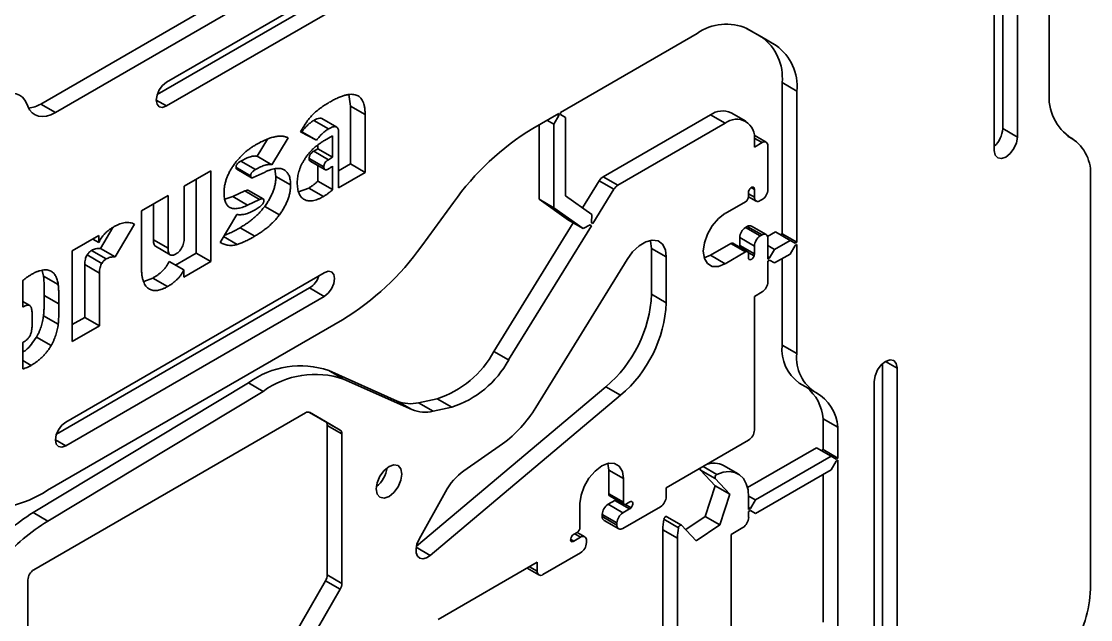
# Model space of a CAD drawing. Header units: millimetres. Extents: x 0 to 415, y 0 to 292.
# Drawn here: x 378.53 to 391.41, y 134.86 to 142.06 of the extents above; entities that cross this region are included whole.
import ezdxf

# ---------------------------------------------------------------- set-up
doc = ezdxf.new("R2010")
doc.units = ezdxf.units.MM

# ---------------------------------------------------------------- blocks, each defined once
blk = doc.blocks.new('SE17')
at = {"color": 7, "linetype": 'Continuous', "lineweight": 35}
for p, q in [((380.234, 141.286), (380.193, 141.232)), ((380.281, 141.325), (380.234, 141.286)), ((380.167, 141.17), (380.157, 141.11)), ((380.193, 141.232), (380.167, 141.17)), ((380.157, 141.11), (380.167, 141.061)), ((380.167, 141.061), (380.193, 141.03)), ((380.193, 141.03), (380.234, 141.022)), ((380.234, 141.022), (380.281, 141.039))]:
    blk.add_line(p, q, dxfattribs=at)
blk = doc.blocks.new('SE16')
blk.add_blockref('SE17', (0, 0))
blk = doc.blocks.new('SE25')
at = {"color": 7, "linetype": 'Continuous', "lineweight": 35}
for p, q in [((382.228, 139.049), (382.18, 139.032)), ((382.268, 139.041), (382.228, 139.049)), ((382.294, 139.01), (382.268, 139.041)), ((382.304, 138.961), (382.294, 139.01)), ((382.294, 138.901), (382.304, 138.961)), ((382.228, 138.785), (382.268, 138.839)), ((382.268, 138.839), (382.294, 138.901)), ((382.18, 138.747), (382.228, 138.785))]:
    blk.add_line(p, q, dxfattribs=at)
blk = doc.blocks.new('SE24')
blk.add_blockref('SE25', (0, 0))
blk = doc.blocks.new('SE27')
at = {"color": 7, "linetype": 'Continuous', "lineweight": 35}
for p, q in [((378.978, 137.142), (378.952, 137.08)), ((379.019, 137.196), (378.978, 137.142)), ((379.066, 137.235), (379.019, 137.196)), ((378.952, 137.08), (378.942, 137.02)), ((378.942, 137.02), (378.952, 136.971)), ((378.952, 136.971), (378.978, 136.94)), ((378.978, 136.94), (379.019, 136.932)), ((379.019, 136.932), (379.066, 136.949))]:
    blk.add_line(p, q, dxfattribs=at)
blk = doc.blocks.new('SE26')
blk.add_blockref('SE27', (0, 0))
blk = doc.blocks.new('SE33')
at = {"color": 7, "linetype": 'Continuous', "lineweight": 35}
for p, q in [((378.32, 141.168), (378.267, 141.142)), ((378.373, 141.184), (378.32, 141.168)), ((378.423, 141.19), (378.373, 141.184)), ((378.469, 141.185), (378.423, 141.19)), ((378.511, 141.17), (378.469, 141.185)), ((378.547, 141.144), (378.511, 141.17)), ((378.576, 141.109), (378.547, 141.144)), ((378.599, 141.066), (378.576, 141.109))]:
    blk.add_line(p, q, dxfattribs=at)
blk = doc.blocks.new('SE32')
blk.add_blockref('SE33', (0, 0))
blk = doc.blocks.new('SE35')
at = {"color": 7, "linetype": 'Continuous', "lineweight": 35}
for p, q in [((378.632, 140.992), (378.61, 141.036)), ((378.662, 140.957), (378.632, 140.992)), ((378.698, 140.932), (378.662, 140.957)), ((378.74, 140.917), (378.698, 140.932)), ((378.786, 140.912), (378.74, 140.917)), ((378.836, 140.918), (378.786, 140.912)), ((378.888, 140.934), (378.836, 140.918)), ((378.942, 140.96), (378.888, 140.934))]:
    blk.add_line(p, q, dxfattribs=at)
blk = doc.blocks.new('SE34')
blk.add_blockref('SE35', (0, 0))
blk = doc.blocks.new('SE41')
at = {"color": 7, "linetype": 'Continuous', "lineweight": 35}
for p, q in [((390.516, 140.596), (390.527, 140.664)), ((390.249, 140.504), (390.26, 140.448)), ((390.441, 140.466), (390.486, 140.527)), ((390.486, 140.527), (390.516, 140.596)), ((390.26, 140.448), (390.29, 140.414)), ((390.29, 140.414), (390.335, 140.405)), ((390.335, 140.405), (390.388, 140.423)), ((390.388, 140.423), (390.441, 140.466))]:
    blk.add_line(p, q, dxfattribs=at)
blk = doc.blocks.new('SE40')
blk.add_blockref('SE41', (0, 0))
blk = doc.blocks.new('SE47')
at = {"color": 7, "linetype": 'Continuous', "lineweight": 35}
for p, q in [((388.888, 137.923), (388.843, 137.862)), ((388.941, 137.966), (388.888, 137.923)), ((388.994, 137.984), (388.941, 137.966)), ((389.039, 137.976), (388.994, 137.984)), ((389.069, 137.941), (389.039, 137.976)), ((389.08, 137.886), (389.069, 137.941)), ((388.813, 137.793), (388.802, 137.725)), ((388.843, 137.862), (388.813, 137.793))]:
    blk.add_line(p, q, dxfattribs=at)
blk = doc.blocks.new('SE46')
blk.add_blockref('SE47', (0, 0))
blk = doc.blocks.new('SE193')
at = {"color": 7, "linetype": 'Continuous', "lineweight": 35}
for p, q in [((382.901, 136.652), (382.851, 136.584)), ((382.961, 136.7), (382.901, 136.652)), ((383.02, 136.721), (382.961, 136.7)), ((383.071, 136.711), (383.02, 136.721)), ((383.104, 136.672), (383.071, 136.711)), ((383.116, 136.61), (383.104, 136.672)), ((382.817, 136.506), (382.805, 136.431)), ((382.851, 136.584), (382.817, 136.506)), ((383.071, 136.457), (383.104, 136.535)), ((383.104, 136.535), (383.116, 136.61)), ((382.805, 136.431), (382.817, 136.369)), ((382.817, 136.369), (382.851, 136.33)), ((382.961, 136.341), (383.02, 136.389)), ((383.02, 136.389), (383.071, 136.457)), ((382.851, 136.33), (382.901, 136.32)), ((382.901, 136.32), (382.961, 136.341))]:
    blk.add_line(p, q, dxfattribs=at)
blk = doc.blocks.new('SE192')
blk.add_blockref('SE193', (0, 0))
blk = doc.blocks.new('SE195')
at = {"color": 7, "linetype": 'Continuous', "lineweight": 35}
for p, q in [((383.285, 135.711), (383.297, 135.768)), ((383.297, 135.768), (383.323, 135.826)), ((383.287, 135.66), (383.285, 135.711)), ((383.302, 135.621), (383.287, 135.66)), ((383.331, 135.597), (383.302, 135.621)), ((383.368, 135.59), (383.331, 135.597)), ((383.412, 135.602), (383.368, 135.59)), ((383.457, 135.631), (383.412, 135.602))]:
    blk.add_line(p, q, dxfattribs=at)
blk = doc.blocks.new('SE194')
blk.add_blockref('SE195', (0, 0))
blk = doc.blocks.new('SE197')
at = {"color": 7, "linetype": 'Continuous', "lineweight": 35}
for p, q in [((385.894, 139.284), (385.972, 139.357)), ((385.972, 139.357), (386.053, 139.405)), ((386.053, 139.405), (386.131, 139.425)), ((386.131, 139.425), (386.2, 139.414)), ((386.2, 139.414), (386.254, 139.375)), ((386.254, 139.375), (386.288, 139.309)), ((385.827, 139.193), (385.894, 139.284)), ((386.288, 139.309), (386.299, 139.223))]:
    blk.add_line(p, q, dxfattribs=at)
blk = doc.blocks.new('SE196')
blk.add_blockref('SE197', (0, 0))
blk = doc.blocks.new('SE497')
at = {"color": 7, "linetype": 'Continuous', "lineweight": 35}
for p, q in [((385.873, 136.279), (385.861, 136.274)), ((385.883, 136.278), (385.873, 136.279)), ((385.891, 136.272), (385.883, 136.278)), ((385.895, 136.262), (385.891, 136.272)), ((385.893, 136.234), (385.896, 136.249)), ((385.896, 136.249), (385.895, 136.262)), ((385.876, 136.205), (385.886, 136.219)), ((385.886, 136.219), (385.893, 136.234))]:
    blk.add_line(p, q, dxfattribs=at)
blk = doc.blocks.new('SE496')
blk.add_blockref('SE497', (0, 0))
blk = doc.blocks.new('SE499')
at = {"color": 7, "linetype": 'Continuous', "lineweight": 35}
for p, q in [((385.368, 136.56), (385.441, 136.645)), ((385.441, 136.645), (385.522, 136.707)), ((385.522, 136.707), (385.602, 136.739)), ((385.602, 136.739), (385.675, 136.738)), ((385.675, 136.738), (385.733, 136.705)), ((385.733, 136.705), (385.77, 136.642)), ((385.77, 136.642), (385.783, 136.556)), ((385.31, 136.46), (385.368, 136.56)), ((385.273, 136.355), (385.31, 136.46)), ((385.26, 136.254), (385.273, 136.355))]:
    blk.add_line(p, q, dxfattribs=at)
blk = doc.blocks.new('SE498')
blk.add_blockref('SE499', (0, 0))
blk = doc.blocks.new('SE501')
at = {"color": 7, "linetype": 'Continuous', "lineweight": 35}
for p, q in [((385.16, 135.861), (385.152, 135.846)), ((385.17, 135.873), (385.16, 135.861)), ((385.182, 135.882), (385.17, 135.873)), ((385.148, 135.83), (385.147, 135.816)), ((385.147, 135.816), (385.15, 135.805)), ((385.152, 135.846), (385.148, 135.83)), ((385.15, 135.805), (385.157, 135.798)), ((385.157, 135.798), (385.167, 135.796))]:
    blk.add_line(p, q, dxfattribs=at)
blk = doc.blocks.new('SE500')
blk.add_blockref('SE501', (0, 0))
blk = doc.blocks.new('SE505')
at = {"color": 7, "linetype": 'Continuous', "lineweight": 35}
for p, q in [((386.448, 135.971), (386.452, 135.978)), ((386.452, 135.978), (386.457, 135.985)), ((386.457, 135.985), (386.463, 135.991)), ((386.463, 135.991), (386.469, 135.995)), ((386.469, 135.995), (386.475, 135.996)), ((386.475, 135.996), (386.48, 135.996)), ((386.48, 135.996), (386.484, 135.993)), ((386.446, 135.963), (386.448, 135.971))]:
    blk.add_line(p, q, dxfattribs=at)
blk = doc.blocks.new('SE504')
blk.add_blockref('SE505', (0, 0))
blk = doc.blocks.new('SE507')
at = {"color": 7, "linetype": 'Continuous', "lineweight": 35}
for p, q in [((386.909, 136.605), (386.986, 136.631)), ((386.986, 136.631), (387.058, 136.639)), ((387.058, 136.639), (387.124, 136.629)), ((387.124, 136.629), (387.182, 136.6)), ((387.182, 136.6), (387.228, 136.555)), ((387.228, 136.555), (387.263, 136.494)), ((387.263, 136.494), (387.284, 136.419)), ((387.284, 136.419), (387.291, 136.333))]:
    blk.add_line(p, q, dxfattribs=at)
blk = doc.blocks.new('SE506')
blk.add_blockref('SE507', (0, 0))
blk = doc.blocks.new('SE529')
at = {"color": 7, "linetype": 'Continuous', "lineweight": 35}
for p, q in [((387.291, 140.012), (387.289, 139.997)), ((387.297, 140.027), (387.291, 140.012)), ((387.306, 140.042), (387.297, 140.027)), ((387.317, 140.053), (387.306, 140.042)), ((387.329, 140.061), (387.317, 140.053)), ((387.34, 140.063), (387.329, 140.061)), ((387.35, 140.061), (387.34, 140.063)), ((387.357, 140.054), (387.35, 140.061))]:
    blk.add_line(p, q, dxfattribs=at)
blk = doc.blocks.new('SE528')
blk.add_blockref('SE529', (0, 0))
blk = doc.blocks.new('SE531')
at = {"color": 7, "linetype": 'Continuous', "lineweight": 35}
for p, q in [((387.006, 139.744), (386.926, 139.683)), ((386.853, 139.598), (386.795, 139.498)), ((386.926, 139.683), (386.853, 139.598)), ((386.795, 139.498), (386.758, 139.392)), ((386.758, 139.392), (386.745, 139.291)), ((386.745, 139.291), (386.758, 139.205)), ((386.758, 139.205), (386.795, 139.142)), ((386.795, 139.142), (386.853, 139.109)), ((386.853, 139.109), (386.926, 139.108)), ((386.926, 139.108), (387.006, 139.14))]:
    blk.add_line(p, q, dxfattribs=at)
blk = doc.blocks.new('SE530')
blk.add_blockref('SE531', (0, 0))
blk = doc.blocks.new('SE533')
at = {"color": 7, "linetype": 'Continuous', "lineweight": 35}
for p, q in [((387.289, 139.214), (387.291, 139.201)), ((387.291, 139.201), (387.297, 139.192)), ((387.317, 139.19), (387.329, 139.196)), ((387.329, 139.196), (387.34, 139.206)), ((387.34, 139.206), (387.35, 139.22)), ((387.35, 139.22), (387.357, 139.235)), ((387.297, 139.192), (387.306, 139.188)), ((387.306, 139.188), (387.317, 139.19))]:
    blk.add_line(p, q, dxfattribs=at)
blk = doc.blocks.new('SE532')
blk.add_blockref('SE533', (0, 0))
blk = doc.blocks.new('SE659')
at = {"color": 7, "linetype": 'Continuous', "lineweight": 35}
for p, q in [((386.111, 139.411), (386.107, 139.422)), ((386.123, 139.325), (386.111, 139.411))]:
    blk.add_line(p, q, dxfattribs=at)
blk = doc.blocks.new('SE658')
blk.add_blockref('SE659', (0, 0))
blk = doc.blocks.new('SE679')
at = {"color": 7, "linetype": 'Continuous', "lineweight": 35}
for p, q in [((386.269, 136.065), (386.272, 136.073)), ((386.272, 136.073), (386.275, 136.08)), ((386.275, 136.08), (386.28, 136.087)), ((386.28, 136.087), (386.286, 136.093)), ((386.286, 136.093), (386.292, 136.097)), ((386.292, 136.097), (386.298, 136.098)), ((386.298, 136.098), (386.303, 136.098)), ((386.303, 136.098), (386.305, 136.097))]:
    blk.add_line(p, q, dxfattribs=at)
blk = doc.blocks.new('SE678')
blk.add_blockref('SE679', (0, 0))

msp = doc.modelspace()

# ---------------------------------------------------------------- linework, layer by layer
at = {"color": 7, "linetype": 'Continuous', "lineweight": 35}
for p, q in [((378.7652, 141.0621), (387.1368, 145.8949)), ((378.942, 140.96), (387.3136, 145.7928)), ((387.3888, 145.428), (380.281, 141.3247)), ((380.1692, 141.1785), (387.212, 145.2442)), ((380.281, 141.0389), (387.3888, 145.1422)), ((390.9115, 143.5106), (390.9115, 141.2094)), ((390.3503, 140.766), (390.3503, 143.3516)), ((390.5271, 140.664), (390.5271, 143.2993)), ((390.2492, 143.1389), (390.2492, 140.5036)), ((386.6709, 141.9107), (385.0244, 140.9602)), ((387.4456, 141.8691), (387.2667, 141.9724)), ((387.6224, 141.7671), (387.2709, 141.9701)), ((387.4456, 141.8691), (387.6224, 141.7671)), ((387.8709, 141.2177), (387.6941, 141.3198)), ((387.6941, 139.5003), (387.6941, 141.3198)), ((382.475, 141.1757), (382.4958, 141.0371)), ((387.8709, 139.3982), (387.8709, 141.2177)), ((378.5985, 141.0658), (378.6101, 141.0359)), ((378.7652, 141.0621), (378.942, 140.96)), ((380.1572, 141.1103), (380.281, 141.0389)), ((382.4958, 141.0371), (382.6726, 140.9351)), ((382.4958, 141.0371), (382.4958, 140.3417)), ((382.3296, 140.7853), (382.1528, 140.8873)), ((382.6726, 140.9351), (382.6726, 140.2397)), ((385.0032, 140.9479), (384.6907, 140.7675)), ((385.0032, 140.9234), (384.9431, 140.8193)), ((385.0032, 140.9234), (384.982, 140.9357)), ((385.0032, 140.9234), (385.0032, 140.9479)), ((385.0244, 140.9357), (385.0244, 140.9602)), ((385.0845, 140.901), (385.0244, 140.9357)), ((385.0845, 139.9591), (385.0845, 140.901)), ((385.5395, 140.1876), (386.8297, 140.9324)), ((387.0064, 140.8303), (386.8297, 140.9324)), ((387.2564, 140.8551), (387.0796, 140.9571)), ((382.0534, 140.8639), (382.2302, 140.7619)), ((384.7663, 140.8112), (384.7663, 139.917)), ((384.9431, 140.8193), (384.8618, 140.8663)), ((384.9431, 139.8149), (384.9431, 140.8193)), ((385.7163, 140.0855), (387.0064, 140.8303)), ((390.3503, 140.766), (390.5271, 140.664)), ((381.4985, 140.6395), (381.373, 140.4335)), ((381.7464, 140.6541), (381.5498, 140.3315)), ((382.0859, 140.6271), (381.894, 140.7275)), ((381.9091, 140.7291), (382.0859, 140.6271)), ((382.1823, 140.6232), (382.2812, 140.6802)), ((382.2812, 140.6802), (382.2812, 140.421)), ((382.3519, 140.0546), (382.3519, 140.728)), ((387.5019, 140.6025), (387.3557, 140.6869)), ((387.4519, 140.5975), (387.3593, 140.651)), ((387.36, 140.6261), (387.36, 140.5445)), ((391.1993, 140.6389), (391.1322, 140.6776)), ((391.1815, 140.6485), (391.1394, 140.6728)), ((382.1044, 140.5231), (382.0531, 140.4935)), ((382.0531, 140.4935), (382.2299, 140.3914)), ((382.1044, 140.5231), (382.1044, 140.5678)), ((382.1044, 140.5231), (382.2812, 140.421)), ((387.36, 140.5445), (387.4519, 140.5975)), ((387.5226, 140.5567), (387.5226, 140.0341)), ((381.1744, 140.375), (381.3511, 140.2729)), ((381.373, 140.4335), (381.5498, 140.3315)), ((381.9988, 140.4083), (382.1756, 140.3063)), ((382.0102, 140.3754), (382.187, 140.2733)), ((382.2812, 140.421), (382.2299, 140.3914)), ((380.4922, 140.0733), (380.8128, 140.2584)), ((380.8128, 140.2584), (380.8128, 139.1661)), ((381.117, 140.3008), (381.2938, 140.1987)), ((381.1257, 140.2766), (381.3025, 140.1745)), ((381.3243, 140.177), (381.4671, 140.2441)), ((381.585, 140.2806), (381.598, 140.1911)), ((382.1044, 140.1355), (382.1044, 140.321)), ((382.2812, 140.3146), (382.2812, 140.0334)), ((382.4958, 140.3417), (382.3519, 140.2587)), ((382.6726, 140.2397), (382.3519, 140.0546)), ((382.4958, 140.3417), (382.6726, 140.2397)), ((380.636, 140.1563), (380.636, 139.2681)), ((381.598, 140.1911), (381.7747, 140.0891)), ((382.1044, 140.1355), (382.2812, 140.0334)), ((385.2908, 139.8131), (385.4921, 140.1391)), ((385.6689, 140.0371), (385.4921, 140.1391)), ((385.5395, 140.1876), (385.7163, 140.0855)), ((391.4064, 135.2267), (391.4064, 140.181)), ((380.4922, 139.4374), (380.4922, 140.0733)), ((381.2242, 140.0158), (381.0807, 139.9483)), ((381.2242, 140.0158), (381.401, 139.9138)), ((381.4443, 139.9212), (381.2675, 140.0232)), ((381.9933, 140.0516), (381.8702, 140.0047)), ((381.9933, 140.0516), (382.17, 139.9496)), ((385.4131, 139.6227), (385.6689, 140.0371)), ((387.2893, 139.9974), (387.2893, 139.9484)), ((387.2893, 139.9811), (387.36, 139.9402)), ((387.36, 140.0341), (387.3212, 140.0565)), ((387.3397, 140.0634), (387.3566, 140.0537)), ((387.36, 139.9402), (387.36, 140.0341)), ((379.9791, 139.7771), (380.2998, 139.9622)), ((380.123, 139.8601), (380.123, 139.4284)), ((380.2998, 139.9622), (380.2998, 139.3264)), ((381.0807, 139.9483), (380.9834, 139.9156)), ((381.0807, 139.9483), (381.2575, 139.8463)), ((381.401, 139.9138), (381.2575, 139.8463)), ((383.3533, 139.3552), (383.7359, 139.8767)), ((384.7663, 139.917), (384.9431, 139.8149)), ((384.7663, 139.917), (385.1215, 139.6655)), ((385.4034, 139.7333), (385.0845, 139.9591)), ((387.2539, 139.8872), (387.0064, 139.7443)), ((387.2893, 139.9472), (387.3807, 139.8945)), ((387.4519, 139.9116), (387.4307, 139.8994)), ((379.9791, 139.0912), (379.9791, 139.7771)), ((380.925, 139.3975), (381.1269, 139.7339)), ((381.4632, 139.831), (381.64, 139.7289)), ((385.2982, 139.5634), (384.9431, 139.8149)), ((385.3989, 139.6327), (385.4034, 139.7333)), ((379.8952, 139.6155), (379.6607, 139.2233)), ((384.2242, 138.085), (385.1792, 139.6322)), ((384.4009, 137.983), (385.3973, 139.5972)), ((385.1215, 139.6655), (385.2982, 139.5634)), ((385.2982, 139.5634), (385.3831, 139.6072)), ((385.3973, 139.5972), (385.3815, 139.6064)), ((385.3973, 139.5972), (385.3831, 139.6072)), ((385.3989, 139.6327), (385.3989, 139.6327)), ((385.4131, 139.6227), (385.3989, 139.6327)), ((387.2539, 139.5769), (387.2751, 139.5891)), ((387.4519, 139.487), (387.2751, 139.5891)), ((387.5019, 139.492), (387.3251, 139.5941)), ((379.1455, 139.2958), (379.4661, 139.4809)), ((379.4661, 139.4809), (379.4661, 139.395)), ((379.6334, 139.5753), (379.484, 139.3254)), ((380.9671, 139.4675), (381.1327, 139.3719)), ((381.1658, 139.574), (381.3426, 139.4719)), ((387.36, 139.3523), (387.1832, 139.4544)), ((387.1832, 139.3605), (387.1832, 139.4544)), ((387.2539, 139.5769), (387.4307, 139.4748)), ((387.4307, 139.4748), (387.4519, 139.487)), ((387.6128, 139.5227), (387.5194, 139.4688)), ((387.7896, 139.4207), (387.6128, 139.5227)), ((387.6729, 139.488), (387.6941, 139.5003)), ((387.6941, 139.5003), (387.8709, 139.3982)), ((379.3917, 139.438), (379.4661, 139.395)), ((379.484, 139.3254), (379.6607, 139.2233)), ((380.123, 139.4284), (380.2998, 139.3264)), ((380.146, 139.3511), (380.3228, 139.249)), ((386.2993, 139.2233), (386.1225, 139.3253)), ((386.1225, 138.7737), (386.1225, 139.3253)), ((386.8297, 139.2421), (387.0771, 139.385)), ((387.2539, 139.2829), (387.0771, 139.385)), ((387.2789, 139.2854), (387.1021, 139.3875)), ((387.36, 139.2584), (387.1832, 139.3605)), ((387.36, 139.2584), (387.36, 139.3523)), ((387.5226, 139.4462), (387.5226, 139.1972)), ((387.5226, 139.3605), (387.6039, 139.3135)), ((387.6039, 139.3135), (387.7896, 139.4207)), ((387.8497, 139.386), (387.7896, 139.4207)), ((387.7896, 139.2574), (387.8497, 139.3615)), ((387.8497, 139.386), (387.8709, 139.3982)), ((387.8497, 139.3615), (387.8709, 139.3737)), ((387.8709, 138.0591), (387.8709, 139.3737)), ((379.1455, 138.2035), (379.1455, 139.2958)), ((379.3251, 139.2473), (379.5019, 139.1452)), ((379.3755, 139.2995), (379.5523, 139.1974)), ((380.636, 139.2681), (380.3868, 139.1242)), ((380.636, 139.2681), (380.8128, 139.1661)), ((386.2993, 138.6716), (386.2993, 139.2233)), ((386.7555, 139.2117), (386.8297, 139.2421)), ((387.0064, 139.1401), (386.8297, 139.2421)), ((387.0064, 139.1401), (387.2539, 139.2829)), ((387.3566, 139.235), (387.2872, 139.2751)), ((387.2893, 139.2625), (387.2893, 139.2135)), ((387.5438, 139.2094), (387.5226, 139.2217)), ((387.5226, 139.1972), (387.5438, 139.2094)), ((387.6039, 139.3135), (387.5438, 139.2094)), ((387.6039, 139.1502), (387.7896, 139.2574)), ((387.6941, 138.1611), (387.6941, 139.2023)), ((379.2953, 139.13), (379.4721, 139.0279)), ((379.2953, 139.13), (379.2953, 138.4942)), ((380.3121, 139.1673), (380.4889, 139.0653)), ((380.8128, 139.1661), (380.4889, 138.9791)), ((385.8269, 139.193), (384.7264, 137.4101)), ((387.5226, 139.1727), (387.5438, 139.1849)), ((387.5226, 139.1727), (387.5226, 138.9236)), ((387.5438, 139.1849), (387.6039, 139.1502)), ((387.6039, 139.1502), (387.5438, 139.1849)), ((378.7814, 139.0602), (378.7993, 138.9926)), ((378.7993, 138.9926), (378.9761, 138.8906)), ((382.1802, 139.0324), (379.066, 137.2347)), ((379.4721, 139.0279), (379.4721, 138.3921)), ((380.1157, 138.9678), (380.0055, 138.9276)), ((380.1157, 138.9678), (380.2925, 138.8657)), ((380.4889, 138.9791), (380.4889, 139.0653)), ((378.5488, 138.6167), (378.5488, 138.9342)), ((378.9542, 137.0884), (382.0034, 138.8487)), ((382.0034, 138.8487), (382.1802, 138.7466)), ((378.6327, 138.6385), (378.5488, 138.6869)), ((378.8084, 138.7592), (378.9851, 138.6571)), ((379.066, 136.9489), (382.1802, 138.7466)), ((386.1225, 138.7737), (386.2993, 138.6716)), ((387.4519, 138.8012), (387.36, 138.7481)), ((387.36, 138.7481), (387.36, 137.1395)), ((378.5488, 138.6348), (378.5633, 138.6265)), ((378.7993, 138.515), (378.9761, 138.413)), ((378.8477, 136.4146), (382.3985, 138.4644)), ((379.2953, 138.4942), (379.1455, 138.4076)), ((379.2953, 138.4942), (379.4721, 138.3921)), ((379.4721, 138.3921), (379.1455, 138.2035)), ((378.5488, 137.8744), (378.5488, 138.1938)), ((378.7139, 138.2577), (378.8907, 138.1557)), ((384.2242, 138.085), (384.4009, 137.983)), ((387.6941, 138.1611), (387.8709, 138.0591)), ((378.5488, 137.9747), (378.649, 137.9169)), ((388.9031, 134.5358), (388.9031, 137.938)), ((388.941, 137.9659), (389.0799, 137.8857)), ((382.2345, 137.8554), (382.4113, 137.7533)), ((382.2345, 137.8554), (383.0585, 137.4878)), ((389.0799, 134.4338), (389.0799, 137.8857)), ((378.6736, 136.1455), (381.2661, 137.7067)), ((381.4428, 137.6047), (381.2661, 137.7067)), ((382.4113, 137.7533), (383.2353, 137.3858)), ((383.29, 135.742), (385.5725, 137.66)), ((385.5725, 137.66), (385.7493, 137.5579)), ((387.9013, 137.7033), (388.0781, 137.6012)), ((388.8021, 137.7253), (388.8021, 134.2734)), ((378.8504, 136.0435), (381.4428, 137.6047)), ((383.4568, 135.6315), (385.7493, 137.5579)), ((383.2353, 137.3858), (383.0585, 137.4878)), ((383.3156, 137.4684), (383.5384, 137.5161)), ((383.3156, 137.4684), (383.4924, 137.3663)), ((383.4924, 137.3663), (383.7151, 137.4141)), ((383.7151, 137.4141), (383.5384, 137.5161)), ((381.9529, 137.3471), (378.6813, 135.4585)), ((382.1961, 137.2405), (382.0017, 137.3528)), ((382.3729, 137.1384), (382.0029, 137.3521)), ((388.3659, 137.1734), (388.1891, 137.2754)), ((388.1891, 136.9045), (388.1891, 137.2754)), ((382.1961, 137.2405), (382.3729, 137.1384)), ((382.2168, 137.1947), (382.3936, 137.0926)), ((382.2168, 135.3955), (382.2168, 137.1947)), ((388.3659, 136.8024), (388.3659, 137.1734)), ((378.9422, 137.0203), (379.066, 136.9489)), ((382.3936, 135.2934), (382.3936, 137.0926)), ((387.2893, 137.017), (386.2993, 136.4455)), ((384.3258, 136.9727), (383.8608, 136.6484)), ((388.1078, 136.9269), (387.2779, 136.4478)), ((388.2846, 136.8249), (388.1078, 136.9269)), ((388.1679, 136.8922), (388.1891, 136.9045)), ((388.3659, 136.8024), (388.1891, 136.9045)), ((387.3725, 136.2983), (388.2846, 136.8249)), ((388.3447, 136.7902), (388.2846, 136.8249)), ((388.2846, 136.6616), (388.3447, 136.7657)), ((388.3447, 136.7902), (388.3659, 136.8024)), ((388.3447, 136.7657), (388.3659, 136.7779)), ((388.3659, 134.7238), (388.3659, 136.7779)), ((385.5956, 136.7373), (385.6064, 136.6579)), ((385.7831, 136.5558), (385.6064, 136.6579)), ((385.6064, 136.3721), (385.6064, 136.6579)), ((386.7128, 136.657), (386.8896, 136.5549)), ((386.7128, 136.657), (386.8885, 136.4686)), ((386.7421, 136.7012), (386.9093, 136.6047)), ((387.1656, 136.6107), (386.9888, 136.7127)), ((387.3725, 136.135), (388.2846, 136.6616)), ((385.7831, 136.27), (385.7831, 136.5558)), ((386.8896, 136.5549), (387.0653, 136.3666)), ((388.1891, 134.8258), (388.1891, 136.6065)), ((383.6411, 136.3966), (383.3228, 135.8259)), ((385.7831, 136.27), (385.6064, 136.3721)), ((386.2993, 136.4455), (386.2993, 136.3394)), ((386.8885, 136.4686), (386.7677, 136.0998)), ((386.8885, 136.4686), (387.0653, 136.3666)), ((387.0653, 136.3666), (386.9445, 135.9978)), ((385.2599, 135.968), (385.2599, 136.2538)), ((385.6806, 136.2925), (385.5993, 136.2455)), ((385.5993, 136.2455), (385.7761, 136.1435)), ((385.6167, 136.3492), (385.7935, 136.2471)), ((385.8574, 136.1904), (385.6806, 136.2925)), ((385.8065, 136.2451), (385.876, 136.205)), ((385.8609, 136.2741), (385.8185, 136.2496)), ((387.2911, 136.3454), (387.3725, 136.2983)), ((387.2912, 136.182), (387.2912, 136.3331)), ((387.3725, 136.2983), (387.3124, 136.1942)), ((378.6736, 136.1455), (378.8504, 136.0435)), ((385.7054, 136.021), (385.5286, 136.123)), ((385.5286, 136.0986), (385.5286, 136.123)), ((386.2286, 136.2169), (385.7761, 135.9557)), ((385.8574, 136.1904), (385.7761, 136.1435)), ((387.2912, 136.2065), (387.3124, 136.1942)), ((387.2912, 136.182), (387.3124, 136.1942)), ((387.2912, 136.1575), (387.3124, 136.1697)), ((387.2912, 136.0881), (387.2912, 136.1575)), ((387.3124, 136.1697), (387.3725, 136.135)), ((387.3725, 136.135), (387.3124, 136.1697)), ((385.5286, 136.0986), (385.7054, 135.9965)), ((385.5493, 136.0528), (385.7261, 135.9507)), ((385.7054, 135.9965), (385.7054, 136.021)), ((386.2694, 136.0649), (386.4461, 135.9628)), ((386.4817, 135.9949), (386.305, 136.0969)), ((386.6598, 135.8047), (386.4841, 135.993)), ((386.7677, 136.0998), (386.533, 135.9406)), ((386.9445, 135.9978), (386.6598, 135.8047)), ((386.7677, 136.0998), (386.9445, 135.9978)), ((385.2245, 135.9067), (385.1821, 135.8822)), ((385.2669, 135.8496), (385.1856, 135.8026)), ((385.2669, 135.8496), (385.1962, 135.8904)), ((385.3169, 135.8545), (385.2255, 135.9073)), ((386.2571, 135.9402), (386.4339, 135.8382)), ((386.2571, 135.9402), (386.2571, 132.1992)), ((387.0791, 135.884), (387.2205, 135.9657)), ((387.0791, 131.7197), (387.0791, 135.884)), ((383.2875, 135.7292), (383.4568, 135.6315)), ((385.1856, 135.8026), (385.1469, 135.825)), ((385.167, 135.7958), (385.1501, 135.8056)), ((385.3377, 135.7842), (385.3377, 135.8087)), ((386.4339, 135.8382), (386.4339, 132.0971)), ((385.2669, 135.6618), (384.8144, 135.4005)), ((384.7437, 135.5475), (383.55, 134.8584)), ((384.6225, 135.4775), (384.7644, 135.3956)), ((384.6518, 135.4944), (384.7437, 135.4413)), ((384.7437, 135.5475), (384.7437, 135.4413)), ((378.6106, 135.336), (378.6106, 132.6823)), ((382.2168, 135.3955), (382.3936, 135.2934)), ((381.8261, 134.6849), (382.1961, 135.3258)), ((382.0029, 134.5829), (382.3729, 135.2237)), ((382.1961, 135.3258), (382.3729, 135.2237))]:
    msp.add_line(p, q, dxfattribs=at)
for centre, radius, start, end in [((387.0224, 141.42), 0.6036, 65.68636, 125.61785), ((387.0933, 141.3789), 0.6037, 354.3794, 54.3022), ((387.2701, 141.2768), 0.6037, 354.3794, 54.3022), ((391.4982, 141.1464), 0.5902, 173.87148, 237.53406), ((378.5921, 141.3434), 0.3304, 274.80006, 301.59751), ((386.9761, 140.7279), 0.2515, 65.69294, 125.61764), ((387.1444, 140.6611), 0.2184, 350.78607, 129.20318), ((386.3707, 138.0096), 3.2293, 121.34894, 144.67793), ((390.0417, 140.7823), 0.3091, 312.19385, 356.97681), ((390.9175, 140.2335), 0.4918, 353.87109, 57.53434), ((387.4795, 140.5637), 0.0437, 350.78438, 129.20487), ((385.6142, 140.067), 0.1419, 121.79478, 149.42352), ((385.791, 139.9649), 0.1419, 121.79478, 149.42352), ((387.3071, 140.0351), 0.0529, 358.98744, 20.56977), ((387.3691, 140.0411), 0.1537, 302.60505, 357.39495), ((387.2125, 139.9519), 0.0768, 302.60542, 357.39458), ((387.4031, 139.9332), 0.0437, 170.78577, 309.20348), ((387.3044, 139.5482), 0.0503, 65.69366, 125.61728), ((387.3367, 139.4474), 0.1537, 122.60537, 177.39463), ((387.5135, 139.3453), 0.1537, 122.60537, 177.39463), ((387.4795, 139.4532), 0.0437, 350.78513, 129.20412), ((380.7184, 141.2223), 3.2293, 301.34894, 324.67793), ((387.0918, 139.3645), 0.0251, 65.69078, 125.61787), ((387.0977, 139.361), 0.0855, 347.07232, 359.62509), ((387.2677, 139.266), 0.0218, 350.78471, 129.20306), ((387.2704, 139.2594), 0.0896, 344.23834, 359.40202), ((381.8551, 139.078), 0.2731, 302.89844, 342.29665), ((387.3691, 138.9306), 0.1537, 302.60489, 357.39511), ((384.5578, 138.8538), 1.5668, 310.36121, 357.0682), ((384.7346, 138.7517), 1.5668, 310.36121, 357.0682), ((383.172, 138.6556), 1.1969, 287.82254, 331.53057), ((388.1899, 138.1096), 0.4984, 174.06931, 234.61853), ((388.357, 138.0058), 0.489, 173.73755, 238.39033), ((381.8941, 136.8439), 1.0673, 71.40039, 126.04911), ((383.3488, 138.5535), 1.1969, 287.82254, 331.53057), ((382.0709, 136.7418), 1.0673, 71.40039, 126.04911), ((387.649, 137.2298), 0.542, 4.82519, 51.56381), ((387.8468, 137.1349), 0.5205, 4.23838, 60.8049), ((383.2168, 137.8697), 0.4133, 247.49228, 283.83439), ((383.4519, 138.1753), 1.4866, 306.00319, 329.01975), ((381.9822, 137.3063), 0.0503, 65.68297, 125.62036), ((383.3935, 137.7676), 0.4133, 247.49228, 283.83439), ((382.1667, 137.1996), 0.0503, 354.37976, 54.30134), ((382.3435, 137.0976), 0.0503, 354.37976, 54.30134), ((387.2065, 137.1465), 0.1537, 302.60521, 357.39479), ((382.5911, 136.7338), 0.3501, 308.0321, 351.97322), ((384.3092, 136.0353), 0.7595, 126.1775, 151.59509), ((386.7363, 136.6709), 0.0273, 151.34812, 210.67717), ((386.871, 136.4825), 0.2587, 62.8866, 108.88568), ((386.9248, 136.5697), 0.0382, 113.97244, 202.8559), ((378.0895, 137.5755), 1.3866, 261.84627, 303.14577), ((385.6288, 136.3684), 0.0227, 170.78691, 237.90204), ((385.6821, 136.1161), 0.1537, 122.60603, 177.39397), ((385.6364, 136.3676), 0.0872, 300.49287, 312.82026), ((385.8047, 136.2665), 0.0218, 170.78505, 309.20568), ((386.1458, 136.3464), 0.1537, 302.60537, 357.39463), ((379.9977, 134.0069), 2.5153, 121.7627, 138.42124), ((385.8589, 136.014), 0.1537, 122.60603, 177.39397), ((385.8118, 136.2675), 0.0896, 300.5945, 315.75985), ((380.1745, 133.9048), 2.5153, 121.7627, 138.42124), ((385.5776, 136.0931), 0.0493, 173.70443, 234.98452), ((385.7485, 135.9895), 0.0437, 170.78728, 309.20197), ((386.9319, 135.9367), 0.6749, 169.05499, 179.70467), ((387.1377, 136.0951), 0.1537, 302.60619, 357.39381), ((385.1831, 135.9715), 0.0768, 302.60553, 357.39398), ((385.2946, 135.8157), 0.0437, 350.78465, 129.20312), ((387.1087, 135.8347), 0.6749, 169.05499, 179.70467), ((385.1584, 135.848), 0.0529, 279.42641, 301.01088), ((385.1841, 135.7912), 0.1537, 302.60558, 357.39492), ((378.7641, 135.329), 0.1537, 122.60529, 177.39471), ((382.0726, 135.4004), 0.1443, 328.85718, 358.0431), ((384.7868, 135.4343), 0.0437, 170.78577, 309.20348), ((382.2494, 135.2983), 0.1443, 328.85718, 358.0431), ((389.9491, 135.2791), 1.4583, 327.6796, 357.93733)]:
    msp.add_arc(centre, radius, start, end, dxfattribs=at)
for points, knots in [([(382.2407, 141.0827), (382.2581, 141.0925), (382.2919, 141.1116), (382.341, 141.1352), (382.3866, 141.1539), (382.4289, 141.1673), (382.4679, 141.176), (382.5037, 141.1797), (382.5359, 141.178), (382.5648, 141.1714), (382.5903, 141.1596), (382.6125, 141.1428), (382.6313, 141.1209), (382.6462, 141.0933), (382.658, 141.0612), (382.6666, 141.024), (382.6715, 140.9817), (382.6722, 140.9509), (382.6726, 140.9351)], [0, 0, 0, 0, 0.08302, 0.160717, 0.2337823, 0.3021824, 0.3666185, 0.4276821, 0.4856168, 0.5409223, 0.594909, 0.6484057, 0.7017134, 0.7564169, 0.8128081, 0.8715645, 0.9340209, 1, 1, 1, 1]), ([(381.894, 140.7275), (381.9065, 140.7494), (381.9304, 140.7912), (381.9688, 140.8487), (382.0069, 140.8983), (382.046, 140.9409), (382.0878, 140.9782), (382.1339, 141.0147), (382.1856, 141.0496), (382.2217, 141.0713), (382.2407, 141.0827)], [0, 0, 0, 0, 0.1388602, 0.2651818, 0.3813842, 0.4879379, 0.5968093, 0.7184716, 0.8523342, 1, 1, 1, 1]), ([(382.1526, 140.8868), (382.1445, 140.8893), (382.1162, 140.8981), (382.0796, 140.8781), (382.0534, 140.8639)], [0, 0, 0, 0, 0.2851618, 1, 1, 1, 1]), ([(382.0534, 140.8639), (382.0415, 140.8564), (382.0173, 140.8412), (381.981, 140.8101), (381.9445, 140.7727), (381.9211, 140.744), (381.9091, 140.7291)], [0, 0, 0, 0, 0.2334264, 0.4739541, 0.7287075, 1, 1, 1, 1]), ([(382.2302, 140.7619), (382.2183, 140.7544), (382.1941, 140.7391), (382.1578, 140.708), (382.1212, 140.6707), (382.0979, 140.6419), (382.0859, 140.6271)], [0, 0, 0, 0, 0.2334264, 0.4739541, 0.7287075, 1, 1, 1, 1]), ([(382.3519, 140.728), (382.3515, 140.7359), (382.3507, 140.751), (382.3454, 140.7699), (382.3353, 140.7824), (382.3217, 140.7899), (382.3038, 140.7905), (382.2827, 140.787), (382.2576, 140.7766), (382.2397, 140.767), (382.2302, 140.7619)], [0, 0, 0, 0, 0.1225344, 0.2346436, 0.3390082, 0.4458194, 0.5609172, 0.6885928, 0.8342233, 1, 1, 1, 1]), ([(381.3534, 140.5704), (381.3749, 140.5824), (381.4164, 140.6055), (381.4765, 140.6336), (381.5323, 140.6546), (381.5838, 140.6689), (381.6311, 140.6763), (381.674, 140.6763), (381.7128, 140.6696), (381.7353, 140.6593), (381.7464, 140.6541)], [0, 0, 0, 0, 0.1524973, 0.2949, 0.4285817, 0.554312, 0.6725284, 0.785254, 0.8939849, 1, 1, 1, 1]), ([(381.9346, 140.3832), (381.9421, 140.3954), (381.9572, 140.4199), (381.983, 140.4543), (382.0108, 140.487), (382.0408, 140.5179), (382.073, 140.5472), (382.1075, 140.5744), (382.1441, 140.6004), (382.1694, 140.6154), (382.1823, 140.6232)], [0, 0, 0, 0, 0.1132961, 0.2278297, 0.3435801, 0.4631183, 0.5876037, 0.7178863, 0.8551095, 1, 1, 1, 1]), ([(381.0936, 140.3334), (381.1026, 140.3457), (381.1207, 140.3702), (381.1498, 140.4045), (381.1803, 140.4368), (381.212, 140.4678), (381.2453, 140.4965), (381.2801, 140.5231), (381.3162, 140.5481), (381.3409, 140.5629), (381.3534, 140.5704)], [0, 0, 0, 0, 0.118551, 0.2379918, 0.3576584, 0.4789896, 0.6038728, 0.7313721, 0.8632235, 1, 1, 1, 1]), ([(382.0531, 140.4935), (382.0489, 140.4909), (382.0408, 140.486), (382.0297, 140.4769), (382.0202, 140.4674), (382.012, 140.457), (382.0062, 140.4454), (382.0019, 140.4335), (381.999, 140.4207), (381.9988, 140.4126), (381.9988, 140.4083)], [0, 0, 0, 0, 0.1563011, 0.2937036, 0.4147353, 0.5276033, 0.6361164, 0.7469762, 0.8650721, 1, 1, 1, 1]), ([(381.1744, 140.375), (381.1698, 140.3723), (381.1614, 140.3673), (381.1497, 140.3584), (381.1397, 140.3497), (381.1313, 140.3405), (381.1248, 140.3308), (381.1201, 140.3208), (381.1176, 140.3105), (381.1172, 140.3041), (381.117, 140.3008)], [0, 0, 0, 0, 0.1776765, 0.3306682, 0.4670728, 0.5832765, 0.6885455, 0.7898367, 0.8907001, 1, 1, 1, 1]), ([(381.373, 140.4335), (381.3672, 140.4346), (381.3552, 140.4368), (381.3355, 140.4372), (381.3135, 140.4337), (381.2897, 140.4283), (381.2637, 140.4192), (381.2357, 140.4073), (381.2057, 140.3926), (381.1851, 140.381), (381.1744, 140.375)], [0, 0, 0, 0, 0.1013619, 0.2070635, 0.3192645, 0.4386909, 0.5654471, 0.7017065, 0.8456107, 1, 1, 1, 1]), ([(381.8549, 140.118), (381.8551, 140.1291), (381.8556, 140.1509), (381.8595, 140.1846), (381.8656, 140.2181), (381.8746, 140.2515), (381.8855, 140.2847), (381.8994, 140.3178), (381.9155, 140.351), (381.9281, 140.3724), (381.9346, 140.3832)], [0, 0, 0, 0, 0.1346944, 0.2634008, 0.3885116, 0.5102354, 0.6306126, 0.7521073, 0.8739628, 1, 1, 1, 1]), ([(381.9988, 140.4083), (381.9989, 140.3984), (381.999, 140.3834), (382.0084, 140.3791), (382.0116, 140.3776)], [0, 0, 0, 0, 0.6609938, 1, 1, 1, 1]), ([(382.2299, 140.3914), (382.2256, 140.3888), (382.2176, 140.384), (382.2065, 140.3749), (382.1969, 140.3653), (382.1888, 140.355), (382.183, 140.3434), (382.1787, 140.3315), (382.1757, 140.3186), (382.1756, 140.3106), (382.1756, 140.3063)], [0, 0, 0, 0, 0.1563011, 0.2937036, 0.4147353, 0.5276033, 0.6361164, 0.7469762, 0.8650721, 1, 1, 1, 1]), ([(380.9731, 139.9957), (380.9735, 140.0096), (380.9744, 140.0369), (380.9799, 140.0793), (380.9895, 140.1217), (381.0025, 140.1642), (381.0198, 140.2067), (381.0408, 140.2492), (381.0651, 140.2921), (381.084, 140.3194), (381.0936, 140.3334)], [0, 0, 0, 0, 0.1307618, 0.2556107, 0.3774893, 0.4968874, 0.6173533, 0.7404087, 0.8671825, 1, 1, 1, 1]), ([(381.117, 140.3008), (381.1172, 140.2952), (381.1176, 140.2846), (381.1233, 140.2794), (381.126, 140.2769)], [0, 0, 0, 0, 0.5247659, 1, 1, 1, 1]), ([(381.3511, 140.2729), (381.3466, 140.2703), (381.3382, 140.2653), (381.3265, 140.2564), (381.3165, 140.2476), (381.3081, 140.2385), (381.3016, 140.2288), (381.2969, 140.2187), (381.2944, 140.2085), (381.294, 140.2021), (381.2938, 140.1987)], [0, 0, 0, 0, 0.1776765, 0.3306682, 0.4670728, 0.5832765, 0.6885455, 0.7898367, 0.8907001, 1, 1, 1, 1]), ([(381.5498, 140.3315), (381.5439, 140.3326), (381.5319, 140.3347), (381.5122, 140.3351), (381.4903, 140.3317), (381.4665, 140.3262), (381.4405, 140.3171), (381.4125, 140.3053), (381.3825, 140.2906), (381.3618, 140.2789), (381.3511, 140.2729)], [0, 0, 0, 0, 0.1013619, 0.2070635, 0.3192645, 0.4386909, 0.5654471, 0.7017065, 0.8456107, 1, 1, 1, 1]), ([(381.4671, 140.2441), (381.4798, 140.2498), (381.5043, 140.2608), (381.5397, 140.2734), (381.5726, 140.2823), (381.6031, 140.2876), (381.6308, 140.2883), (381.6563, 140.2862), (381.679, 140.2795), (381.6923, 140.2722), (381.6988, 140.2686)], [0, 0, 0, 0, 0.1490806, 0.2897086, 0.4225326, 0.5483218, 0.6675071, 0.7820868, 0.8925824, 1, 1, 1, 1]), ([(381.6988, 140.2686), (381.7049, 140.2644), (381.7169, 140.2561), (381.7325, 140.2404), (381.7456, 140.2218), (381.7562, 140.2004), (381.7644, 140.1765), (381.7705, 140.15), (381.774, 140.1207), (381.7745, 140.0997), (381.7747, 140.0891)], [0, 0, 0, 0, 0.1265792, 0.2502167, 0.3723652, 0.4933551, 0.6159888, 0.7402724, 0.8682513, 1, 1, 1, 1]), ([(382.1756, 140.3063), (382.1758, 140.3019), (382.1762, 140.2937), (382.1785, 140.283), (382.1831, 140.2753), (382.19, 140.2715), (382.1982, 140.2696), (382.2082, 140.2707), (382.2201, 140.2752), (382.2287, 140.2798), (382.2332, 140.2822)], [0, 0, 0, 0, 0.1329677, 0.2544979, 0.3652835, 0.4732255, 0.5850542, 0.7064479, 0.8442545, 1, 1, 1, 1]), ([(382.2332, 140.2822), (382.2436, 140.2885), (382.2597, 140.2982), (382.2757, 140.3101), (382.2812, 140.3146)], [0, 0, 0, 0, 0.6496244, 1, 1, 1, 1]), ([(381.2938, 140.1987), (381.2941, 140.1934), (381.2946, 140.1837), (381.3008, 140.1741), (381.3113, 140.1716), (381.3198, 140.1751), (381.3243, 140.177)], [0, 0, 0, 0, 0.2765699, 0.5064102, 0.7343183, 1, 1, 1, 1]), ([(381.598, 140.1911), (381.5977, 140.1765), (381.597, 140.1479), (381.5901, 140.1028), (381.5798, 140.0578), (381.5649, 140.0125), (381.5459, 139.967), (381.5222, 139.9214), (381.4948, 139.8754), (381.4739, 139.846), (381.4632, 139.831)], [0, 0, 0, 0, 0.1282099, 0.251404, 0.372064, 0.4904666, 0.6117887, 0.7355568, 0.8644129, 1, 1, 1, 1]), ([(382.17, 139.9496), (382.1583, 139.9431), (382.1354, 139.9303), (382.102, 139.9158), (382.0704, 139.905), (382.0406, 139.8983), (382.0126, 139.8954), (381.9865, 139.8969), (381.9622, 139.9023), (381.9401, 139.9121), (381.9199, 139.9253), (381.9026, 139.9424), (381.8877, 139.9628), (381.8757, 139.987), (381.8664, 140.0146), (381.8596, 140.0456), (381.8555, 140.0801), (381.8551, 140.1052), (381.8549, 140.118)], [0, 0, 0, 0, 0.0710798, 0.1390492, 0.2043272, 0.2669235, 0.3278884, 0.3880627, 0.447462, 0.5075078, 0.567104, 0.6258604, 0.6847723, 0.7442755, 0.8046058, 0.8670147, 0.9319625, 1, 1, 1, 1]), ([(382.1044, 140.1355), (382.0977, 140.1287), (382.0819, 140.1138), (382.0558, 140.0926), (382.0254, 140.071), (382.0043, 140.0583), (381.9933, 140.0516)], [0, 0, 0, 0, 0.1901774, 0.4393153, 0.7071532, 1, 1, 1, 1]), ([(381.2575, 139.8463), (381.246, 139.841), (381.2237, 139.8308), (381.1913, 139.8188), (381.1612, 139.81), (381.1333, 139.8046), (381.1076, 139.8024), (381.0842, 139.8038), (381.0629, 139.8079), (381.0441, 139.8162), (381.0271, 139.8267), (381.0128, 139.8414), (381.0005, 139.8589), (380.9903, 139.8797), (380.9827, 139.9039), (380.9772, 139.9315), (380.9735, 139.962), (380.9733, 139.9843), (380.9731, 139.9957)], [0, 0, 0, 0, 0.0782246, 0.1525378, 0.2226876, 0.289044, 0.3520437, 0.4121967, 0.4697679, 0.5260537, 0.5814177, 0.6362064, 0.6918486, 0.7482229, 0.8070568, 0.8678983, 0.9324737, 1, 1, 1, 1]), ([(381.2674, 140.0231), (381.2673, 140.0232), (381.2653, 140.025), (381.2514, 140.0263), (381.2363, 140.0205), (381.2242, 140.0158)], [0, 0, 0, 0, 0.0139911, 0.2115885, 1, 1, 1, 1]), ([(381.7747, 140.0891), (381.7744, 140.0745), (381.7738, 140.0459), (381.7669, 140.0007), (381.7565, 139.9558), (381.7417, 139.9105), (381.7227, 139.8649), (381.6989, 139.8193), (381.6716, 139.7734), (381.6507, 139.744), (381.64, 139.7289)], [0, 0, 0, 0, 0.1282099, 0.251404, 0.372064, 0.4904666, 0.6117887, 0.7355568, 0.8644129, 1, 1, 1, 1]), ([(382.2812, 140.0334), (382.2745, 140.0267), (382.2587, 140.0117), (382.2325, 139.9906), (382.2022, 139.9689), (382.1811, 139.9562), (382.17, 139.9496)], [0, 0, 0, 0, 0.1901774, 0.4393153, 0.7071532, 1, 1, 1, 1]), ([(381.3494, 139.7906), (381.3576, 139.7955), (381.3729, 139.8047), (381.3943, 139.8188), (381.4124, 139.833), (381.4273, 139.8466), (381.4391, 139.86), (381.4477, 139.8733), (381.4531, 139.8868), (381.4538, 139.8947), (381.4541, 139.8987)], [0, 0, 0, 0, 0.1999494, 0.3738806, 0.5230876, 0.648884, 0.7519466, 0.8415386, 0.9191946, 1, 1, 1, 1]), ([(381.4541, 139.8987), (381.454, 139.9019), (381.4538, 139.9079), (381.4512, 139.9152), (381.4467, 139.9199), (381.4409, 139.9232), (381.433, 139.9233), (381.424, 139.9227), (381.413, 139.919), (381.4052, 139.9156), (381.401, 139.9138)], [0, 0, 0, 0, 0.112712, 0.2170552, 0.3198905, 0.4281519, 0.5454416, 0.6780997, 0.8282669, 1, 1, 1, 1]), ([(381.1269, 139.7339), (381.1345, 139.7325), (381.1498, 139.7298), (381.1743, 139.7296), (381.2001, 139.7319), (381.2273, 139.7375), (381.2559, 139.7462), (381.2859, 139.7582), (381.3172, 139.7726), (381.3385, 139.7845), (381.3494, 139.7906)], [0, 0, 0, 0, 0.1161523, 0.2327017, 0.3519073, 0.4731573, 0.5982778, 0.7269799, 0.861094, 1, 1, 1, 1]), ([(381.4632, 139.831), (381.4537, 139.8186), (381.4344, 139.7936), (381.4031, 139.7582), (381.3695, 139.724), (381.3334, 139.6915), (381.295, 139.6597), (381.2541, 139.6295), (381.2107, 139.6008), (381.1811, 139.5831), (381.1658, 139.574)], [0, 0, 0, 0, 0.1080943, 0.2191237, 0.3346857, 0.4545877, 0.5807416, 0.7134212, 0.8532525, 1, 1, 1, 1]), ([(381.64, 139.7289), (381.6305, 139.7166), (381.6112, 139.6915), (381.5798, 139.6562), (381.5463, 139.622), (381.5102, 139.5895), (381.4718, 139.5576), (381.4309, 139.5275), (381.3875, 139.4988), (381.3578, 139.481), (381.3426, 139.4719)], [0, 0, 0, 0, 0.1080943, 0.2191237, 0.3346857, 0.4545877, 0.5807416, 0.7134212, 0.8532525, 1, 1, 1, 1]), ([(379.4661, 139.395), (379.4702, 139.4044), (379.4785, 139.4231), (379.495, 139.4499), (379.5138, 139.4758), (379.5355, 139.5004), (379.5602, 139.5239), (379.5875, 139.5461), (379.6176, 139.5676), (379.6385, 139.5802), (379.6495, 139.5868)], [0, 0, 0, 0, 0.1057024, 0.2120424, 0.3209828, 0.4369971, 0.5608107, 0.6958468, 0.84109, 1, 1, 1, 1]), ([(379.6495, 139.5868), (379.6614, 139.5934), (379.6849, 139.6063), (379.7194, 139.621), (379.7524, 139.6309), (379.784, 139.6368), (379.8141, 139.6381), (379.8428, 139.6351), (379.8703, 139.6283), (379.8869, 139.6198), (379.8952, 139.6155)], [0, 0, 0, 0, 0.1319909, 0.2594183, 0.3835632, 0.5063408, 0.6272372, 0.7491807, 0.8733256, 1, 1, 1, 1]), ([(381.1658, 139.574), (381.1263, 139.5512), (381.0625, 139.5145), (380.9996, 139.4909), (380.9757, 139.4818)], [0, 0, 0, 0, 0.618671, 1, 1, 1, 1]), ([(381.3426, 139.4719), (381.3317, 139.4656), (381.3105, 139.4534), (381.2796, 139.437), (381.2505, 139.4214), (381.2233, 139.4079), (381.198, 139.3967), (381.1745, 139.3864), (381.153, 139.3783), (381.1393, 139.374), (381.1327, 139.3719)], [0, 0, 0, 0, 0.1554121, 0.3014063, 0.4391469, 0.5688033, 0.6893299, 0.800572, 0.9041356, 1, 1, 1, 1]), ([(379.484, 139.3254), (379.4741, 139.3253), (379.4555, 139.3253), (379.4273, 139.3203), (379.4009, 139.3127), (379.3837, 139.3037), (379.3755, 139.2995)], [0, 0, 0, 0, 0.2889211, 0.5473811, 0.7839958, 1, 1, 1, 1]), ([(380.123, 139.4284), (380.1233, 139.4172), (380.1239, 139.3964), (380.1298, 139.3712), (380.1395, 139.3533), (380.15, 139.3489), (380.1551, 139.3468)], [0, 0, 0, 0, 0.3091471, 0.57034, 0.7948304, 1, 1, 1, 1]), ([(380.2998, 139.3264), (380.3001, 139.3151), (380.3006, 139.2944), (380.3066, 139.2692), (380.3163, 139.2513), (380.3268, 139.2469), (380.3318, 139.2448)], [0, 0, 0, 0, 0.3091471, 0.57034, 0.7948304, 1, 1, 1, 1]), ([(380.4531, 139.3148), (380.4591, 139.3239), (380.4712, 139.3422), (380.4835, 139.3732), (380.4909, 139.4057), (380.4917, 139.4264), (380.4922, 139.4374)], [0, 0, 0, 0, 0.2330813, 0.468545, 0.7177102, 1, 1, 1, 1]), ([(381.1327, 139.3719), (381.1233, 139.3694), (381.1044, 139.3646), (381.0769, 139.361), (381.0499, 139.3599), (381.0237, 139.362), (380.9978, 139.3664), (380.9727, 139.3737), (380.9483, 139.384), (380.9329, 139.3929), (380.925, 139.3975)], [0, 0, 0, 0, 0.1188781, 0.2387591, 0.3590071, 0.4816324, 0.6067348, 0.734002, 0.8646452, 1, 1, 1, 1]), ([(379.3251, 139.2473), (379.3205, 139.2395), (379.3106, 139.2229), (379.3019, 139.1943), (379.2959, 139.1625), (379.2955, 139.1414), (379.2953, 139.13)], [0, 0, 0, 0, 0.2022899, 0.4284258, 0.6897374, 1, 1, 1, 1]), ([(379.3755, 139.2995), (379.3714, 139.2968), (379.3629, 139.2913), (379.3503, 139.2794), (379.3375, 139.2646), (379.3294, 139.2532), (379.3251, 139.2473)], [0, 0, 0, 0, 0.2238437, 0.4610809, 0.715134, 1, 1, 1, 1]), ([(379.5523, 139.1974), (379.5482, 139.1948), (379.5397, 139.1893), (379.527, 139.1773), (379.5143, 139.1625), (379.5062, 139.1512), (379.5019, 139.1452)], [0, 0, 0, 0, 0.2238437, 0.4610809, 0.715134, 1, 1, 1, 1]), ([(379.6607, 139.2233), (379.6509, 139.2233), (379.6323, 139.2233), (379.6041, 139.2183), (379.5777, 139.2106), (379.5605, 139.2017), (379.5523, 139.1974)], [0, 0, 0, 0, 0.2889211, 0.5473811, 0.7839958, 1, 1, 1, 1]), ([(380.3318, 139.2448), (380.3363, 139.2438), (380.3449, 139.2418), (380.359, 139.2429), (380.3734, 139.2464), (380.3831, 139.2515), (380.388, 139.254)], [0, 0, 0, 0, 0.266058, 0.5196148, 0.7593092, 1, 1, 1, 1]), ([(380.388, 139.254), (380.3942, 139.2579), (380.4062, 139.2653), (380.4234, 139.2798), (380.4393, 139.296), (380.4485, 139.3086), (380.4531, 139.3148)], [0, 0, 0, 0, 0.2680553, 0.5197242, 0.7613307, 1, 1, 1, 1]), ([(378.6487, 139.0091), (378.6613, 139.0161), (378.6859, 139.0298), (378.7216, 139.0457), (378.7551, 139.0574), (378.7866, 139.0644), (378.8161, 139.0677), (378.8433, 139.0661), (378.8686, 139.0606), (378.8835, 139.0531), (378.8909, 139.0494)], [0, 0, 0, 0, 0.1433743, 0.278982, 0.4077707, 0.5317532, 0.6517644, 0.7685504, 0.8843881, 1, 1, 1, 1]), ([(379.5019, 139.1452), (379.4972, 139.1374), (379.4873, 139.1209), (379.4786, 139.0922), (379.4727, 139.0605), (379.4723, 139.0394), (379.4721, 139.0279)], [0, 0, 0, 0, 0.2022899, 0.4284258, 0.6897374, 1, 1, 1, 1]), ([(380.0753, 138.8346), (380.0676, 138.8396), (380.0521, 138.8496), (380.0326, 138.8705), (380.016, 138.8958), (380.0025, 138.9259), (379.9919, 138.9605), (379.9845, 138.9998), (379.9799, 139.0434), (379.9794, 139.075), (379.9791, 139.0912)], [0, 0, 0, 0, 0.1143663, 0.2289977, 0.3454181, 0.465083, 0.589334, 0.719371, 0.8553967, 1, 1, 1, 1]), ([(380.3121, 139.1673), (380.3075, 139.1577), (380.2982, 139.1384), (380.2803, 139.1106), (380.26, 139.0837), (380.2365, 139.0584), (380.2104, 139.0337), (380.1813, 139.0105), (380.1495, 138.988), (380.1273, 138.9747), (380.1157, 138.9678)], [0, 0, 0, 0, 0.1043021, 0.2092145, 0.3196531, 0.4352174, 0.5604054, 0.6949643, 0.8415611, 1, 1, 1, 1]), ([(378.5488, 138.9342), (378.5534, 138.9387), (378.5666, 138.951), (378.5894, 138.97), (378.6182, 138.9907), (378.6383, 139.0027), (378.6487, 139.0091)], [0, 0, 0, 0, 0.1441048, 0.4072274, 0.6909612, 1, 1, 1, 1]), ([(378.7993, 138.9926), (378.8, 138.9866), (378.8015, 138.9734), (378.8036, 138.9523), (378.8049, 138.9277), (378.8062, 138.9001), (378.8072, 138.8693), (378.808, 138.8354), (378.8081, 138.7983), (378.8083, 138.7725), (378.8084, 138.7592)], [0, 0, 0, 0, 0.0816565, 0.1765441, 0.2820779, 0.4008277, 0.5328237, 0.6756685, 0.8317836, 1, 1, 1, 1]), ([(378.8909, 139.0494), (378.8965, 139.0459), (378.9076, 139.039), (378.9224, 139.0255), (378.9353, 139.0091), (378.9469, 138.9907), (378.9568, 138.9694), (378.965, 138.9456), (378.9715, 138.9192), (378.9746, 138.9002), (378.9761, 138.8906)], [0, 0, 0, 0, 0.1179976, 0.2368457, 0.3567864, 0.4783508, 0.6017837, 0.730689, 0.8631094, 1, 1, 1, 1]), ([(380.4889, 139.0653), (380.4843, 139.0556), (380.4749, 139.0363), (380.457, 139.0086), (380.4368, 138.9816), (380.4132, 138.9564), (380.3872, 138.9317), (380.3581, 138.9084), (380.3262, 138.886), (380.304, 138.8726), (380.2925, 138.8657)], [0, 0, 0, 0, 0.1043021, 0.2092145, 0.3196531, 0.4352174, 0.5604054, 0.6949643, 0.8415611, 1, 1, 1, 1]), ([(378.9761, 138.8906), (378.9768, 138.8845), (378.9783, 138.8714), (378.9803, 138.8502), (378.9817, 138.8256), (378.983, 138.798), (378.9839, 138.7672), (378.9848, 138.7334), (378.9848, 138.6962), (378.985, 138.6705), (378.9851, 138.6571)], [0, 0, 0, 0, 0.0816565, 0.1765441, 0.2820779, 0.4008277, 0.5328237, 0.6756685, 0.8317836, 1, 1, 1, 1]), ([(380.2925, 138.8657), (380.2816, 138.8597), (380.2602, 138.8478), (380.2289, 138.8341), (380.1992, 138.8245), (380.1711, 138.8188), (380.1445, 138.8164), (380.1196, 138.8183), (380.0965, 138.8244), (380.0824, 138.8312), (380.0753, 138.8346)], [0, 0, 0, 0, 0.1378455, 0.2691807, 0.3962328, 0.5199337, 0.6400524, 0.7596498, 0.8793212, 1, 1, 1, 1]), ([(378.8084, 138.7592), (378.8083, 138.7456), (378.8081, 138.7196), (378.808, 138.6821), (378.8072, 138.6473), (378.8062, 138.6153), (378.8049, 138.5862), (378.8036, 138.5601), (378.8015, 138.5366), (378.8, 138.5219), (378.7993, 138.515)], [0, 0, 0, 0, 0.1692208, 0.3251464, 0.4690261, 0.5996541, 0.7194668, 0.8248725, 0.9184426, 1, 1, 1, 1]), ([(378.6467, 138.6232), (378.6448, 138.6262), (378.6411, 138.6321), (378.6337, 138.6385), (378.6249, 138.6421), (378.6153, 138.6443), (378.6039, 138.6431), (378.5915, 138.6401), (378.5778, 138.6343), (378.5682, 138.6292), (378.5633, 138.6265)], [0, 0, 0, 0, 0.1208253, 0.2362908, 0.3495469, 0.4666222, 0.5863322, 0.7136198, 0.852442, 1, 1, 1, 1]), ([(378.6645, 138.472), (378.6644, 138.4814), (378.6643, 138.4994), (378.6637, 138.525), (378.6621, 138.5477), (378.6602, 138.568), (378.6577, 138.5855), (378.6547, 138.6005), (378.6514, 138.6133), (378.6482, 138.62), (378.6467, 138.6232)], [0, 0, 0, 0, 0.1731746, 0.3305266, 0.4758076, 0.6073272, 0.7235333, 0.8281896, 0.9199373, 1, 1, 1, 1]), ([(378.9851, 138.6571), (378.985, 138.6436), (378.9849, 138.6175), (378.9848, 138.5801), (378.9839, 138.5453), (378.983, 138.5133), (378.9817, 138.4842), (378.9803, 138.458), (378.9782, 138.4345), (378.9768, 138.4198), (378.9761, 138.413)], [0, 0, 0, 0, 0.1692208, 0.3251464, 0.4690261, 0.5996541, 0.7194668, 0.8248725, 0.9184426, 1, 1, 1, 1]), ([(378.6467, 138.2998), (378.6482, 138.3046), (378.6514, 138.3151), (378.6547, 138.3317), (378.6578, 138.3503), (378.6601, 138.3708), (378.6622, 138.3934), (378.6637, 138.4179), (378.6643, 138.4443), (378.6644, 138.4625), (378.6645, 138.472)], [0, 0, 0, 0, 0.0797831, 0.1712106, 0.2755015, 0.3947837, 0.5240937, 0.6688675, 0.82743, 1, 1, 1, 1]), ([(378.7993, 138.515), (378.7978, 138.5036), (378.7947, 138.4811), (378.7882, 138.4471), (378.78, 138.4139), (378.7702, 138.3813), (378.7586, 138.3493), (378.7453, 138.318), (378.7306, 138.2873), (378.7195, 138.2676), (378.7139, 138.2577)], [0, 0, 0, 0, 0.1367995, 0.2691317, 0.3979512, 0.5213019, 0.6427855, 0.763312, 0.8820809, 1, 1, 1, 1]), ([(378.5633, 138.2007), (378.5683, 138.2038), (378.5779, 138.2096), (378.5917, 138.2199), (378.6041, 138.2311), (378.6154, 138.2431), (378.6252, 138.2561), (378.634, 138.2698), (378.641, 138.2846), (378.6448, 138.2946), (378.6467, 138.2998)], [0, 0, 0, 0, 0.1504517, 0.2871653, 0.4172012, 0.5372296, 0.6532458, 0.7668031, 0.8810213, 1, 1, 1, 1]), ([(378.9761, 138.413), (378.9746, 138.4015), (378.9715, 138.379), (378.965, 138.3451), (378.9568, 138.3118), (378.9469, 138.2792), (378.9354, 138.2473), (378.9221, 138.2159), (378.9073, 138.1852), (378.8962, 138.1655), (378.8907, 138.1557)], [0, 0, 0, 0, 0.1367995, 0.2691317, 0.3979512, 0.5213019, 0.6427855, 0.763312, 0.8820809, 1, 1, 1, 1]), ([(378.7139, 138.2577), (378.6739, 138.1988), (378.6233, 138.1245), (378.5616, 138.0829), (378.5488, 138.0742)], [0, 0, 0, 0, 0.7922397, 1, 1, 1, 1]), ([(378.8907, 138.1557), (378.8831, 138.1434), (378.8681, 138.1189), (378.8428, 138.0841), (378.8156, 138.0512), (378.7862, 138.0203), (378.7549, 137.9912), (378.7214, 137.9642), (378.6859, 137.9389), (378.6615, 137.9244), (378.649, 137.9169)], [0, 0, 0, 0, 0.1160089, 0.2321581, 0.3492584, 0.4687126, 0.5930287, 0.7221639, 0.8571909, 1, 1, 1, 1]), ([(378.649, 137.9169), (378.6383, 137.9109), (378.618, 137.8995), (378.5892, 137.8868), (378.5663, 137.8784), (378.5533, 137.8753), (378.5488, 137.8744)], [0, 0, 0, 0, 0.313982, 0.5999654, 0.8592399, 1, 1, 1, 1])]:
    msp.add_open_spline(points, degree=3, knots=knots, dxfattribs=at)
for points in [[(378.5633, 138.6265), (378.5584, 138.6234), (378.5536, 138.6202), (378.5488, 138.6167)], [(378.5488, 138.1938), (378.5536, 138.1958), (378.5584, 138.1982), (378.5633, 138.2007)]]:
    msp.add_open_spline(points, degree=3, dxfattribs=at)

# ---------------------------------------------------------------- block references
for name in ['SE16', 'SE32', 'SE34', 'SE40', 'SE528', 'SE530', 'SE196', 'SE658', 'SE532', 'SE24', 'SE46', 'SE26', 'SE192', 'SE498', 'SE506', 'SE496', 'SE678', 'SE504', 'SE500', 'SE194']:
    msp.add_blockref(name, (0, 0))

doc.saveas('drawing.dxf')
